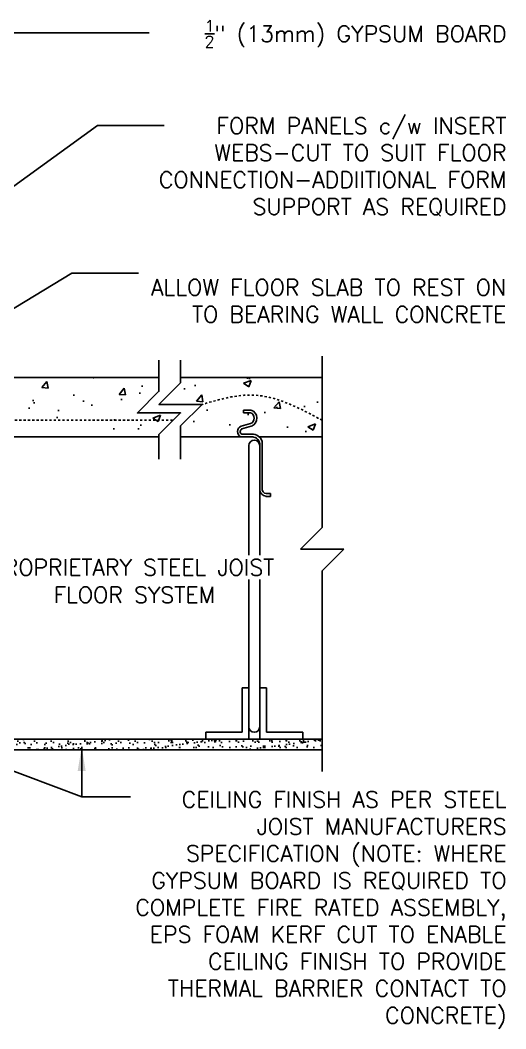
# Model space of a CAD drawing. Header units: inches. Extents: x 146.3 to 203.3, y 83.2 to 161.2.
# Drawn here: x 180.77 to 203.26, y 113.49 to 160.24 of the extents above; entities that cross this region are included whole.
import ezdxf
from ezdxf.enums import TextEntityAlignment as Align

# ---------------------------------------------------------------- set-up
doc = ezdxf.new("R2010")
doc.units = ezdxf.units.IN
doc.header["$LTSCALE"] = 0.5
doc.header["$MEASUREMENT"] = 0
doc.linetypes.add('HIDDEN2', pattern=[0.1875, 0.125, -0.0625])
for name, color, linetype in [('HATCH', 12, 'Continuous'), ('line25', 2, 'Continuous'), ('LINE9', 9, 'Continuous'), ('TEXT', 4, 'Continuous')]:
    doc.layers.add(name, color=color, linetype=linetype)
doc.styles.add('DIM', font='romans.shx', dxfattribs={"width": 0.7})
doc.styles.add('ROMANS', font='romans.shx', dxfattribs={"height": 0.75})
doc.dimstyles.new('ext_12', dxfattribs={"dimscale": 12, "dimtxt": 0.075, "dimasz": 0.09375, "dimexe": 0.09375, "dimexo": 0.0625, "dimgap": 0.0625, "dimtad": 1, "dimdec": 1, "dimzin": 2, "dimdsep": 46, "dimlunit": 4, "dimtxsty": 'DIM', "dimcen": 0.09, "dimdle": 0.09375, "dimclrt": 4, "dimadec": 0, "dimazin": 0, "dimtfac": 1, "dimtdec": 1, "dimtmove": 2, "dimatfit": 3, "dimfxl": 1, "dimfrac": 2, "dimtolj": 1, "dimtzin": 0, "dimarcsym": 0})

msp = doc.modelspace()

# ---------------------------------------------------------------- hatches: boundary and pattern name
at = {"layer": 'HATCH'}
h = msp.add_hatch(dxfattribs=at)
h.set_pattern_fill('AR-CONC', color=256, scale=0.5)
h.paths.add_polyline_path([(188.195, 142.038), (186.195, 142.038), (187.195, 143.038), (187.195, 143.672), (175.547, 143.672, 0.316111), (175.205, 143.607, 0.520567), (174.977, 143.614, 0.520567), (174.729, 143.622, 0.175549), (174.633, 143.688, 0.175549), (174.538, 143.622, 0.520567), (174.289, 143.614, 0.520567), (174.062, 143.607, 0.445343), (173.839, 143.647, 0.445343), (173.616, 143.607, 0.520567), (173.388, 143.614, 0.520567), (173.14, 143.622, 0.175549), (173.044, 143.688, 0.175549), (172.949, 143.622, 0.520567), (172.7, 143.614, 0.520567), (172.473, 143.607, 0.445343), (172.25, 143.647, 0.520567), (171.939, 143.637, 0.520567), (171.66, 143.629, 0.520567), (171.38, 143.63, 0.520567), (171.132, 143.623, 0.520567), (170.904, 143.616, 0.445343), (170.681, 143.655, 0.520567), (170.371, 143.646, 0.520567), (170.091, 143.637, 0.520567), (169.812, 143.639, 0.520567), (169.563, 143.631, 0.520567), (169.336, 143.624, 0.445343), (169.113, 143.664, 0.520567), (168.802, 143.654, 0.520567), (168.523, 143.646, 0.520567), (168.243, 143.647, 0.37063), (168.05, 143.69, 0.37063), (167.857, 143.647, 0.101482), (167.807, 143.694), (167.807, 143.637), (167.912, 143.637), (167.912, 142.557), (167.547, 142.557), (167.547, 141.807), (167.912, 141.807), (167.912, 140.735, -0.182404), (167.995, 140.683, -0.520567), (168.243, 140.69, -0.520567), (168.523, 140.688, -0.520567), (168.802, 140.697, -0.520567), (169.113, 140.706, -0.445343), (169.336, 140.667, -0.520567), (169.563, 140.674, -0.520567), (169.812, 140.682, -0.520567), (170.091, 140.68, -0.520567), (170.371, 140.688, -0.520567), (170.681, 140.698, -0.445343), (170.904, 140.659, -0.520567), (171.132, 140.666, -0.520567), (171.38, 140.673, -0.520567), (171.66, 140.671, -0.520567), (171.939, 140.68, -0.520567), (172.25, 140.689, -0.445343), (172.473, 140.65, -0.520567), (172.7, 140.657, -0.520567), (172.949, 140.665, -0.520567), (173.228, 140.663, -0.520567), (173.508, 140.671, -0.077714), (173.547, 140.715, -0.077714), (173.586, 140.671, -0.520567), (173.866, 140.663, -0.520567), (174.146, 140.665, -0.520567), (174.394, 140.657, -0.520567), (174.622, 140.65, -0.445343), (174.845, 140.689, -0.445343), (175.067, 140.65, -0.520567), (175.295, 140.657, -0.520567), (175.543, 140.665, -0.009381), (175.547, 140.67), (175.547, 140.922), (187.195, 140.922), (187.195, 141.038)])
edge = h.paths.add_edge_path()
edge.add_arc((191.34, 141.794), 0.268, 291.22, 428.78)
edge.add_line((191.437, 142.044), (191.115, 142.044))
edge.add_line((191.115, 142.044), (191.115, 142.169))
edge.add_line((191.115, 142.169), (191.459, 142.169))
edge.add_arc((191.34, 141.794), 0.393, -69.7322, 72.5069, ccw=False)
edge.add_line((191.477, 141.426), (191.045, 141.304))
edge.add_arc((191.103, 141.172), 0.144, 113.7456, 240.3185)
edge.add_line((191.032, 141.047), (191.5, 141.047))
edge.add_arc((191.529, 140.585), 0.463, 46.7137, 93.5654, ccw=False)
edge.add_line((191.846, 140.922), (194.755, 140.922))
edge.add_line((194.755, 140.922), (194.755, 141.695))
edge.add_spline(control_points=[(194.755, 141.695), (193.713, 142.256), (191.922, 143.218), (189.999, 142.665), (189.195, 142.433)], knot_values=[0, 0, 0, 0, 3.379125, 5.806437, 5.806437, 5.806437, 5.806437], degree=3, periodic=0)
edge.add_line((189.195, 142.433), (188.195, 141.433))
edge.add_line((188.195, 141.433), (188.195, 140.922))
edge.add_line((188.195, 140.922), (191.004, 140.922))
edge.add_arc((191.103, 141.172), 0.269, 111.5979, 248.4021, ccw=False)
edge.add_line((191.004, 141.422), (191.437, 141.544))
h = msp.add_hatch(dxfattribs=at)
h.set_pattern_fill('AR-CONC', color=256, scale=0.5)
edge = h.paths.add_edge_path()
edge.add_line((194.755, 143.672), (188.195, 143.672))
edge.add_line((188.195, 143.672), (188.195, 143.433))
edge.add_line((188.195, 143.433), (187.195, 142.433))
edge.add_line((187.195, 142.433), (189.195, 142.433))
edge.add_spline(control_points=[(189.195, 142.433), (189.999, 142.665), (191.922, 143.218), (193.713, 142.256), (194.755, 141.695)], knot_values=[0, 0, 0, 0, 2.427311, 5.806437, 5.806437, 5.806437, 5.806437], degree=3, periodic=0)
edge.add_line((194.755, 141.695), (194.755, 143.672))
h = msp.add_hatch(dxfattribs=at)
h.set_pattern_fill('AR-SAND', color=256, scale=0.25, style=0)
h.set_pattern_definition([(37.5, (113.72523, 33.3652), (-0.0157483, 0.481706), [0, -0.38, 0, -0.425, 0, -0.40625]), (7.5, (113.7252, 33.3652), (0.4424442, 0.7055365), [0, -0.205, 0, -0.3425, 0, -0.13125]), (327.5, (113.41773, 33.3652), (0.7785355, 0.0014148), [0, -0.125, 0, -0.45, 0, -0.5875]), (317.5, (113.4177, 33.3652), (0.7515317, 0.219419), [0, -0.0625, 0, -0.295, 0, -0.3375])])
h.paths.add_polyline_path([(194.755, 126.422), (194.755, 126.922), (176.047, 126.922), (176.047, 126.422)])

# ---------------------------------------------------------------- linework, layer by layer
msp.add_line((187.205, 140.8), (187.205, 140.8), dxfattribs=at)
at = {"layer": 'line25'}
for p, q in [((175.547, 143.672), (187.195, 143.672)), ((188.195, 143.672), (194.755, 143.672)), ((188.195, 143.672), (188.593, 143.672)), ((191.459, 142.169), (191.115, 142.169)), ((191.115, 142.169), (191.115, 142.044)), ((191.437, 142.044), (191.115, 142.044)), ((191.004, 141.422), (191.437, 141.544)), ((191.038, 141.302), (191.471, 141.424)), ((175.547, 140.922), (187.195, 140.922)), ((188.195, 140.922), (188.593, 140.922)), ((188.199, 140.922), (191.553, 140.922)), ((191.504, 140.922), (191.004, 140.922)), ((191.504, 141.047), (191.032, 141.047)), ((191.846, 140.922), (194.755, 140.922)), ((191.972, 138.512), (191.972, 140.719)), ((191.361, 140.527), (191.361, 135.443)), ((191.861, 140.527), (191.861, 135.443)), ((192.367, 138.171), (192.153, 138.171)), ((192.163, 138.296), (192.367, 138.296)), ((192.367, 138.296), (192.367, 138.171)), ((191.361, 134.318), (191.361, 127.485)), ((191.861, 134.318), (191.861, 127.485)), ((191.361, 129.297), (191.049, 129.297)), ((191.049, 127.235), (191.049, 129.297)), ((191.361, 129.297), (191.361, 126.922)), ((191.361, 126.922), (191.361, 129.297)), ((191.861, 129.297), (192.174, 129.297)), ((191.861, 126.922), (191.861, 129.297)), ((192.174, 127.235), (192.174, 129.297)), ((189.361, 126.922), (189.361, 127.235)), ((189.361, 127.235), (191.049, 127.235)), ((193.861, 127.235), (192.174, 127.235)), ((193.861, 126.922), (193.861, 127.235)), ((191.361, 126.922), (189.361, 126.922)), ((191.861, 126.922), (193.861, 126.922))]:
    msp.add_line(p, q, dxfattribs=at)
for centre, radius, start, end in [((191.34, 141.794), 0.393, 291.22, 72.5069), ((191.34, 141.794), 0.268, 291.22, 68.78), ((191.103, 141.172), 0.269, 111.5979, 248.4021), ((191.103, 141.172), 0.144, 111.5979, 240.3185), ((191.611, 140.525), 0.25, 0.4466, 179.5534), ((191.529, 140.585), 0.463, 16.7574, 94.1736), ((191.529, 140.585), 0.338, 350.132, 94.1736), ((192.208, 138.515), 0.348, 185.2582, 260.8859), ((192.203, 138.524), 0.231, 177.1221, 260.1919), ((191.611, 127.487), 0.25, 180.4466, 359.5534)]:
    msp.add_arc(centre, radius, start, end, dxfattribs=at)
at = {"layer": 'LINE9'}
for p, q in [((194.755, 136.724), (194.755, 144.672)), ((194.755, 136.724), (193.755, 135.724)), ((193.755, 135.724), (195.755, 135.724)), ((195.755, 135.724), (194.755, 134.724)), ((194.755, 134.724), (194.755, 125.422)), ((194.755, 126.922), (175.547, 126.922)), ((194.755, 126.422), (175.547, 126.422))]:
    msp.add_line(p, q, dxfattribs=at)
at = {"layer": 'LINE9', "linetype": 'HIDDEN2'}
msp.add_line((173.124, 141.695), (187.852, 141.695), dxfattribs=at)
at = {"layer": 'LINE9'}
for points in [[(187.195, 144.475), (187.195, 143.038), (187.195, 143.038), (186.195, 142.038), (188.195, 142.038), (187.195, 141.038), (187.195, 139.894)], [(188.195, 144.475), (188.195, 143.433), (188.195, 143.433), (187.195, 142.433), (189.195, 142.433), (188.195, 141.433), (188.195, 139.894)]]:
    msp.add_lwpolyline(points, dxfattribs=at)
at = {"layer": 'LINE9', "linetype": 'HIDDEN2'}
msp.add_spline([(194.755, 141.695), (191.584, 142.863), (189.195, 142.433)], degree=3, dxfattribs=at)

# ---------------------------------------------------------------- texts
at = {"layer": 'TEXT', "style": 'ROMANS'}
for s, p in [('PROPRIETARY STEEL JOIST', (179.329, 134.88)), (' FLOOR SYSTEM ', (181.799, 133.606))]:
    msp.add_text(s, height=0.75, dxfattribs=at).set_placement(p, align=Align.MIDDLE_LEFT)
at = {"layer": 'TEXT', "char_height": 0.75, "attachment_point": 6, "style": 'ROMANS'}
for s, insert, width in [('\\A1;{\\H0.7x;\\S1/2;}" (13mm) GYPSUM BOARD', (203.296, 159.609), 19.5775), ('\\A1;FORM PANELS c/w INSERT WEBS-CUT TO SUIT FLOOR CONNECTION-ADDIITIONAL FORM SUPPORT AS REQUIRED', (203.296, 153.436), 19.5775), ('ALLOW FLOOR SLAB TO REST ON TO BEARING WALL CONCRETE', (203.287, 147.23), 18.08617), ('CEILING FINISH AS PER STEEL JOIST MANUFACTURERS SPECIFICATION (NOTE: WHERE GYPSUM BOARD IS REQUIRED TO COMPLETE FIRE RATED ASSEMBLY, EPS FOAM KERF CUT TO ENABLE CEILING FINISH TO PROVIDE THERMAL BARRIER CONTACT TO CONCRETE)', (203.296, 118.993), 19.5775)]:
    msp.add_mtext(s, dxfattribs=dict(at, insert=insert, width=width))

# ---------------------------------------------------------------- leaders
at = {"layer": 'TEXT'}
msp.add_leader([(178.622, 159.651), (186.737, 159.651)], dimstyle='ext_12', dxfattribs=at)
for points in [[(177.021, 150.047), (184.343, 155.363), (187.436, 155.363)], [(173.77, 142.839), (183.155, 148.515), (186.248, 148.515)], [(177.862, 126.422), (183.616, 124.243), (185.875, 124.243)], [(183.616, 126.566), (183.616, 124.243), (185.771, 124.243)]]:
    msp.add_leader(points, dimstyle='ext_12', override={"dimgap": 0.0625, "dimtad": 0}, dxfattribs=at)

doc.saveas('drawing.dxf')
